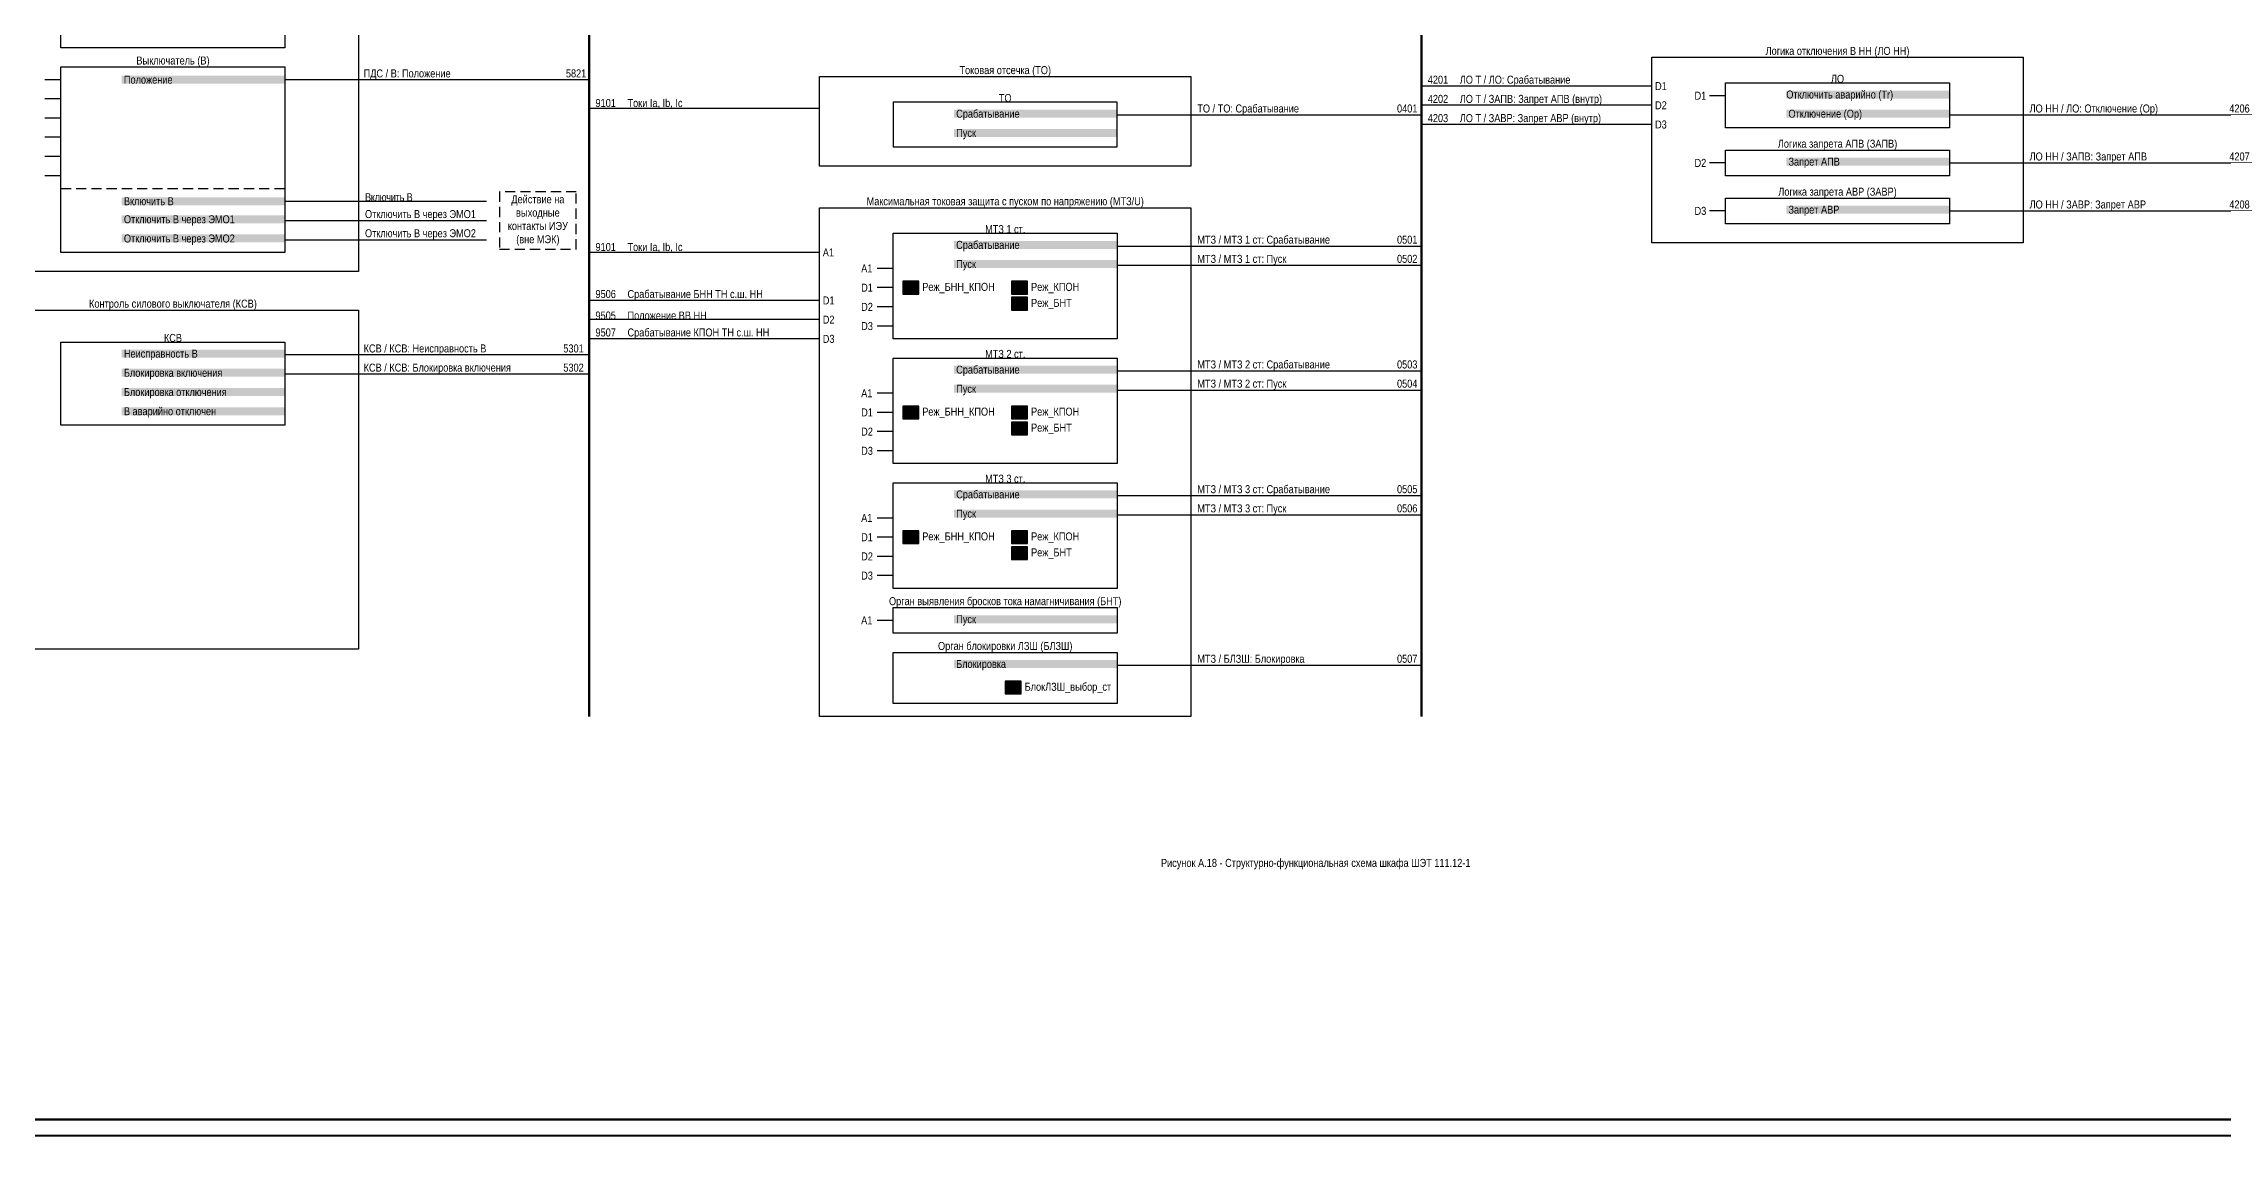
# Model space of a CAD drawing. Header units: millimetres. Extents: x 2179 to 12176, y -20554 to -12004.
# Drawn here: x 10901 to 11581, y -18625 to -18284 of the extents above; entities that cross this region are included whole.
import ezdxf
from ezdxf.enums import TextEntityAlignment as Align

# ---------------------------------------------------------------- set-up
doc = ezdxf.new("R2010")
doc.units = ezdxf.units.MM
doc.linetypes.add('HIDDEN2', pattern=[4.7625, 3.175, -1.5875])
for name, color, linetype, lineweight in [('GOOSE', 224, 'Continuous', 30), ('Внутренняя шина', 4, 'Continuous', 70), ('Вход-Аналоги', 5, 'Continuous', 30), ('Линии связи', 75, 'Continuous', 30), ('Основная', 7, 'Continuous', 30), ('Сигналы внутр.', 13, 'Continuous', 30), ('Цепи внешние', 134, 'Continuous', 30)]:
    doc.layers.add(name, color=color, linetype=linetype, lineweight=lineweight)
doc.layers.add('Рамка внешняя', color=8, linetype='Continuous', lineweight=40, plot=False)
doc.styles.add('2.5_Gost_RD', font='ARIALN.TTF', dxfattribs={"height": 2.5})
doc.styles.add('Narrow', font='ARIALN.TTF')
doc.styles.add('Табл дан', font='ARIALN.TTF')

# ---------------------------------------------------------------- blocks, each defined once
blk = doc.blocks.new('*U15')
blk.add_lwpolyline([(0, 0), (1189, 0), (1189, 841), (0, 841)], close=True)
at = {"lineweight": 50}
blk.add_lwpolyline([(20, 836), (1184, 836), (1184, 5), (20, 5)], close=True, dxfattribs=at)
at = {"style": '2.5_Gost_RD', "flags": 8}
blk.add_attdef('ФОРМАТ', text='', height=2.5, dxfattribs=at).set_placement((1134, 4), align=Align.TOP_LEFT)
blk = doc.blocks.new('SW.3')
at = {"true_color": 0xadddf7}
h = blk.add_hatch(color=141, dxfattribs=at)
h.dxf.hatch_style = 1
h.paths.add_polyline_path([(5, 2), (0, 2), (0, -2), (5, -2)])
blk.add_lwpolyline([(5, 2), (0, 2), (0, -2), (5, -2)], close=True)
for points in [[(2, 1), (1, 1)], [(1, 0), (2, 0)], [(3, 0), (2, 1)], [(4, 0), (3, 0)], [(2, -1), (1, -1)]]:
    blk.add_lwpolyline(points)
blk = doc.blocks.new('SW.2')
at = {"true_color": 0xadddf7}
h = blk.add_hatch(color=141, dxfattribs=at)
h.dxf.hatch_style = 1
h.paths.add_polyline_path([(5, 2), (0, 2), (0, -2), (5, -2)])
blk.add_lwpolyline([(5, 2), (0, 2), (0, -2), (5, -2)], close=True)
for points in [[(1, 0), (2, 0)], [(2, 0), (3, 1)], [(3, 0), (4, 0)]]:
    blk.add_lwpolyline(points)

msp = doc.modelspace()

# ---------------------------------------------------------------- linework, layer by layer
at = {"layer": 'Внутренняя шина'}
for points in [[(11071, -18494), (11071, -17895)], [(11331, -18494), (11331, -17895)]]:
    msp.add_lwpolyline(points, dxfattribs=at)
at = {"layer": 'Линии связи'}
for points in [[(11071, -18295), (10976, -18295)], [(11403, -18297), (11331, -18297)], [(11236, -18306), (11331, -18306)], [(11403, -18303), (11331, -18303)], [(11403, -18309), (11331, -18309)], [(11496, -18306), (11591, -18306)], [(11496, -18321), (11591, -18321)], [(10976, -18333), (11039, -18333)], [(11496, -18336), (11591, -18336)], [(10976, -18339), (11039, -18339)], [(10976, -18345), (11039, -18345)], [(11236, -18347), (11331, -18347)], [(11236, -18353), (11331, -18353)], [(11143, -18364), (11071, -18364)], [(11143, -18370), (11071, -18370)], [(11143, -18376), (11071, -18376)], [(11071, -18381), (10976, -18381)], [(11071, -18387), (10976, -18387)], [(11236, -18386), (11331, -18386)], [(11236, -18392), (11331, -18392)], [(11236, -18425), (11331, -18425)], [(11236, -18431), (11331, -18431)], [(11236, -18478), (11331, -18478)]]:
    msp.add_lwpolyline(points, dxfattribs=at)
at = {"layer": 'Линии связи', "ltscale": 0.5}
for points in [[(11143, -18304), (11071, -18304)], [(11143, -18349), (11071, -18349)]]:
    msp.add_lwpolyline(points, dxfattribs=at)
at = {"layer": 'Основная', "linetype": 'HIDDEN2'}
msp.add_line((10906, -18329), (10976, -18329), dxfattribs=at)
at = {"layer": 'Основная'}
for points in [[(10883, -18099), (10999, -18099), (10999, -18355), (10883, -18355)], [(10906, -18277), (10976, -18277), (10976, -18285), (10906, -18285)], [(11403, -18288), (11519, -18288), (11519, -18346), (11403, -18346)], [(10906, -18291), (10976, -18291), (10976, -18349), (10906, -18349)], [(11143, -18294), (11259, -18294), (11259, -18322), (11143, -18322)], [(11426, -18296), (11496, -18296), (11496, -18310), (11426, -18310)], [(11236, -18302), (11166, -18302), (11166, -18316), (11236, -18316)], [(11426, -18317), (11496, -18317), (11496, -18325), (11426, -18325)], [(11143, -18335), (11259, -18335), (11259, -18494), (11143, -18494)], [(11426, -18332), (11496, -18332), (11496, -18340), (11426, -18340)], [(11166, -18343), (11236, -18343), (11236, -18376), (11166, -18376)], [(10883, -18367), (10999, -18367), (10999, -18473), (10883, -18473)], [(10906, -18377), (10976, -18377), (10976, -18403), (10906, -18403)], [(11166, -18382), (11236, -18382), (11236, -18415), (11166, -18415)], [(11166, -18421), (11236, -18421), (11236, -18454), (11166, -18454)], [(11166, -18460), (11236, -18460), (11236, -18468), (11166, -18468)], [(11166, -18474), (11236, -18474), (11236, -18490), (11166, -18490)]]:
    msp.add_lwpolyline(points, close=True, dxfattribs=at)
for points in [[(10906, -18295), (10901, -18295)], [(10906, -18301), (10901, -18301)], [(11426, -18300), (11421, -18300)], [(10906, -18307), (10901, -18307)], [(10906, -18313), (10901, -18313)], [(10906, -18319), (10901, -18319)], [(11426, -18321), (11421, -18321)], [(10906, -18325), (10901, -18325)], [(11426, -18336), (11421, -18336)], [(11166, -18354), (11161, -18354)], [(11166, -18360), (11161, -18360)], [(11166, -18366), (11161, -18366)], [(11166, -18372), (11161, -18372)], [(11166, -18393), (11161, -18393)], [(11166, -18399), (11161, -18399)], [(11166, -18405), (11161, -18405)], [(11166, -18411), (11161, -18411)], [(11166, -18432), (11161, -18432)], [(11166, -18438), (11161, -18438)], [(11166, -18444), (11161, -18444)], [(11166, -18450), (11161, -18450)], [(11166, -18464), (11161, -18464)]]:
    msp.add_lwpolyline(points, dxfattribs=at)
at = {"layer": 'Основная', "linetype": 'HIDDEN2'}
msp.add_lwpolyline([(11043, -18348), (11067, -18348), (11067, -18330), (11043, -18330)], close=True, dxfattribs=at)

# ---------------------------------------------------------------- block references
at = {"layer": 'Основная'}
for name, p in [('SW.3', (11169, -18360)), ('SW.2', (11203, -18360)), ('SW.2', (11203, -18365)), ('SW.3', (11169, -18399)), ('SW.2', (11203, -18399)), ('SW.2', (11203, -18404)), ('SW.3', (11169, -18438)), ('SW.2', (11203, -18438)), ('SW.2', (11203, -18443)), ('SW.3', (11201, -18485))]:
    msp.add_blockref(name, p, dxfattribs=at)
at = {"layer": 'Рамка внешняя'}
msp.add_blockref('*U15', (10690, -18625), dxfattribs=at)

# ---------------------------------------------------------------- texts
at = {"layer": 'GOOSE', "char_height": 2.5, "attachment_point": 7, "style": 'Narrow'}
for s, insert, width in [('9506^IСрабатывание БНН ТН с.ш. НН', (11073, -18364), 70), ('9505^IПоложение ВВ НН', (11073, -18370), 48), ('9507^IСрабатывание КПОН ТН с.ш. НН', (11073, -18376), 58)]:
    msp.add_mtext(s, dxfattribs=dict(at, insert=insert, width=width))
at = {"layer": 'Вход-Аналоги', "char_height": 2.5, "width": 48, "attachment_point": 7, "style": 'Narrow'}
for insert in [(11073, -18304), (11073, -18349)]:
    msp.add_mtext('9101^IТоки Ia, Ib, Ic', dxfattribs=dict(at, insert=insert))
at = {"layer": 'Основная', "style": 'Табл дан'}
for s, p in [('D1', (11404, -18297)), ('D2', (11404, -18303)), ('D3', (11404, -18309)), ('A1', (11144, -18349)), ('A1', (11156, -18354)), ('D1', (11144, -18364)), ('D1', (11156, -18360)), ('Реж_БНН_КПОН', (11175.07, -18359.75)), ('Реж_КПОН', (11209.07, -18359.75)), ('Реж_БНТ', (11209.07, -18364.75)), ('D2', (11144, -18370)), ('D2', (11156, -18366)), ('D3', (11156, -18372)), ('D3', (11144, -18376)), ('A1', (11156, -18393)), ('D1', (11156, -18399)), ('Реж_БНН_КПОН', (11175.07, -18398.75)), ('Реж_КПОН', (11209.07, -18398.75)), ('D2', (11156, -18405)), ('Реж_БНТ', (11209.07, -18403.75)), ('D3', (11156, -18411)), ('A1', (11156, -18432)), ('D1', (11156, -18438)), ('Реж_БНН_КПОН', (11175.07, -18437.75)), ('Реж_КПОН', (11209.07, -18437.75)), ('D2', (11156, -18444)), ('Реж_БНТ', (11209.07, -18442.75)), ('D3', (11156, -18450)), ('A1', (11156, -18464)), ('БлокЛЗШ_выбор_ст', (11207.07, -18484.75))]:
    msp.add_text(s, height=2.5, dxfattribs=at).set_placement(p, align=Align.MIDDLE_LEFT)
for s, p in [('D1', (11420, -18300)), ('D2', (11420, -18321)), ('D3', (11420, -18336))]:
    msp.add_text(s, height=2.5, dxfattribs=at).set_placement(p, align=Align.MIDDLE_RIGHT)
at = {"layer": 'Основная', "char_height": 2.5, "style": 'Narrow'}
for s, insert, width, attachment_point in [('\\A1;Выключатель (В)', (10941, -18291), 70, 8), ('Логика отключения В НН (ЛО НН)', (11461, -18288), 116, 8), ('Токовая отсечка (ТО)', (11201, -18294), 116, 8), ('ЛО', (11461, -18296), 70, 8), ('\\A1;ТО', (11201, -18302), 70, 8), ('Логика запрета АПВ (ЗАПВ)', (11461, -18317), 70, 8), ('Логика запрета АВР (ЗАВР)', (11461, -18332), 70, 8), ('Действие на выходные контакты ИЭУ (вне МЭК)', (11055, -18339), 24, 5), ('Максимальная токовая защита с пуском по напряжению (МТЗ/U)', (11201, -18335), 116, 8), ('\\A1;МТЗ 1 ст.', (11201, -18343), 70, 8), ('\\A1;Контроль силового выключателя (КСВ)', (10941, -18367), 116, 8), ('КСВ', (10941, -18377), 70, 8), ('\\A1;МТЗ 2 ст.', (11201, -18382), 70, 8), ('\\A1;МТЗ 3 ст.', (11201, -18421), 70, 8), ('Орган выявления бросков тока намагничивания (БНТ)', (11201, -18460), 82, 8), ('Орган блокировки ЛЗШ (БЛЗШ)', (11201, -18474), 70, 8), ('\\pt55;Рисунок А.18 - Структурно-функциональная схема шкафа ШЭТ 111.12-1', (11298, -18541.81), 974, 8)]:
    msp.add_mtext(s, dxfattribs=dict(at, insert=insert, width=width, attachment_point=attachment_point))
at = {"layer": 'Основная', "char_height": 2.5, "width": 51, "attachment_point": 4, "style": 'Narrow', "bg_fill": 1, "box_fill_scale": 1, "bg_fill_color": 9, "bg_fill_transparency": 0}
for s, insert in [('\\pl0.67568;Положение', (10925, -18295)), ('Отключить аварийно (Tr)', (11445, -18300)), ('\\pl0.67568;Срабатывание', (11185, -18306)), ('\\pl0.67568;Отключение (Op)', (11445, -18306)), ('\\pl0.67568;Пуск', (11185, -18312)), ('\\pl0.67568;Запрет АПВ', (11445, -18321)), ('\\pl0.67568;Включить В', (10925, -18333)), ('\\pl0.67568;Запрет АВР', (11445, -18336)), ('\\pl0.67568;Отключить В через ЭМО1', (10925, -18339)), ('\\pl0.67568;Отключить В через ЭМО2', (10925, -18345)), ('\\pl0.67568;Срабатывание', (11185, -18347)), ('\\pl0.67568;Пуск', (11185, -18353)), ('\\pl0.67568;Неисправность В', (10925, -18381)), ('\\pl0.67568;Срабатывание', (11185, -18386)), ('\\pl0.67568;Блокировка включения', (10925, -18387)), ('\\pl0.67568;Блокировка отключения', (10925, -18393)), ('\\pl0.67568;Пуск', (11185, -18392)), ('\\pl0.67568;В аварийно отключен', (10925, -18399)), ('\\pl0.67568;Срабатывание', (11185, -18425)), ('\\pl0.67568;Пуск', (11185, -18431)), ('\\pl0.67568;Пуск', (11185, -18464)), ('\\pl0.67568;Блокировка', (11185, -18478))]:
    msp.add_mtext(s, dxfattribs=dict(at, insert=insert))
at = {"layer": 'Сигналы внутр.', "char_height": 2.5, "attachment_point": 7, "style": 'Табл дан'}
for s, insert, width in [('ПДС / В: Положение^I  ^I^I^I    5821', (11000.57, -18295), 70.43), ('4201^IЛО Т / ЛО: Срабатывание^I^I   ^I   ', (11333, -18297), 70), ('ТО / ТО: Срабатывание^I^I^I   0401^I', (11261, -18306), 70), ('4202^IЛО Т / ЗАПВ: Запрет АПВ (внутр)^I   ^I   ', (11333, -18303), 70), ('ЛО НН / ЛО: Отключение (Op)^I   ^I   4206^I', (11521, -18306), 70), ('4203^IЛО Т / ЗАВР: Запрет АВР (внутр)^I   ^I   ', (11333, -18309), 70), ('ЛО НН / ЗАПВ: Запрет АПВ^I   ^I   ^I   4207^I', (11521, -18321), 70), ('ЛО НН / ЗАВР: Запрет АВР^I   ^I   ^I   4208^I', (11521, -18336), 70), ('МТЗ / {\\A1;МТЗ 1 ст: Срабатывание^I^I   }0501^I', (11261, -18347), 70), ('МТЗ / {\\A1;МТЗ 1 ст: Пуск^I^I^I^I   }0502', (11261, -18353), 70), ('КСВ / КСВ: Неисправность В^I^I   ^I   5301', (11000.57, -18381), 71.43), ('КСВ / КСВ: Блокировка включения^I^I   5302', (11000.57, -18387), 71.43), ('МТЗ / {\\A1;МТЗ 2 ст: Срабатывание^I^I   }0503', (11261, -18386), 70), ('МТЗ / {\\A1;МТЗ 2 ст: Пуск^I^I^I^I   }0504^I', (11261, -18392), 70), ('МТЗ / {\\A1;МТЗ 3 ст: Срабатывание^I^I   }0505^I', (11261, -18425), 70), ('МТЗ / {\\A1;МТЗ 3 ст: Пуск^I^I^I^I   }0506^I', (11261, -18431), 70), ('МТЗ / БЛЗШ: Блокировка^I^I   ^I   0507', (11261, -18478), 70)]:
    msp.add_mtext(s, dxfattribs=dict(at, insert=insert, width=width))
at = {"layer": 'Цепи внешние', "char_height": 2.5, "width": 70, "attachment_point": 7, "style": 'Табл дан'}
for s, insert in [('Отключить В через ЭМО1', (11001, -18339)), ('\\A1;{\\T0.95;Включить В}', (11001, -18333)), ('Отключить В через ЭМО2', (11001, -18345))]:
    msp.add_mtext(s, dxfattribs=dict(at, insert=insert))

doc.saveas('drawing.dxf')
